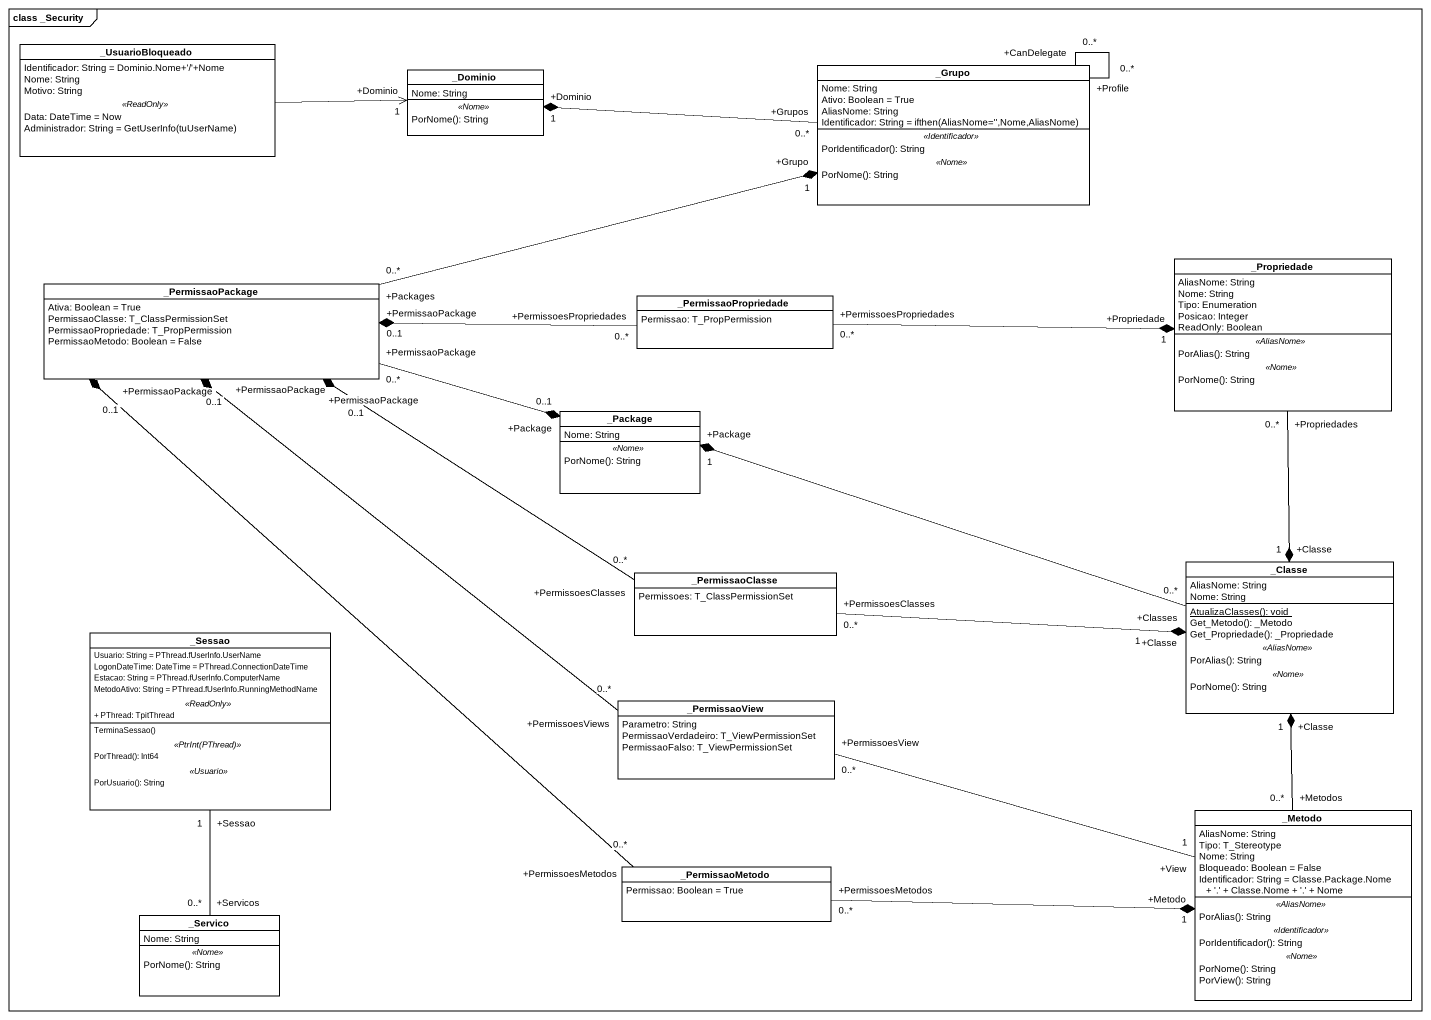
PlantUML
@startuml
mainframe class _Security
hide circle
hide empty members
skinparam classAttributeIconSize 0
class "_UsuarioBloqueado" as UsuarioBloqueado {
  Identificador: String = Dominio.Nome+'/'+Nome
  Nome: String
  Motivo: String
  .. <<ReadOnly>> ..
  Data: DateTime = Now
  {field} Administrador: String = GetUserInfo(tuUserName)
}
class "_Dominio" as Dominio {
  Nome: String
  .. <<Nome>> ..
  PorNome(): String
}
class "_Grupo" as Grupo {
  Nome: String
  Ativo: Boolean = True
  AliasNome: String
  {field} Identificador: String = ifthen(AliasNome='',Nome,AliasNome)
  .. <<Identificador>> ..
  PorIdentificador(): String
  .. <<Nome>> ..
  PorNome(): String
}
class "_PermissaoPackage" as PermissaoPackage {
  Ativa: Boolean = True
  PermissaoClasse: T_ClassPermissionSet
  PermissaoPropriedade: T_PropPermission
  PermissaoMetodo: Boolean = False
}
class "_Propriedade" as Propriedade {
  AliasNome: String
  Nome: String
  Tipo: Enumeration
  Posicao: Integer
  ReadOnly: Boolean
  .. <<AliasNome>> ..
  PorAlias(): String
  .. <<Nome>> ..
  PorNome(): String
}
class "_PermissaoPropriedade" as PermissaoPropriedade {
  Permissao: T_PropPermission
}
class "_Package" as Package_ {
  Nome: String
  .. <<Nome>> ..
  PorNome(): String
}
class "_Classe" as Classe {
  AliasNome: String
  Nome: String
  --
  {static} AtualizaClasses(): void
  Get_Metodo(): _Metodo
  Get_Propriedade(): _Propriedade
  .. <<AliasNome>> ..
  PorAlias(): String
  .. <<Nome>> ..
  PorNome(): String
}
class "_PermissaoClasse" as PermissaoClasse {
  Permissoes: T_ClassPermissionSet
}
class "_Sessao" as Sessao {
  Usuario: String = PThread.fUserInfo.UserName
  LogonDateTime: DateTime = PThread.ConnectionDateTime
  Estacao: String = PThread.fUserInfo.ComputerName
  MetodoAtivo: String = PThread.fUserInfo.RunningMethodName
  .. <<ReadOnly>> ..
  + PThread: TpitThread
  --
  TerminaSessao()
  .. <<PtrInt(PThread)>> ..
  PorThread(): Int64
  .. <<Usuario>> ..
  PorUsuario(): String
}
class "_PermissaoView" as PermissaoView {
  Parametro: String
  PermissaoVerdadeiro: T_ViewPermissionSet
  PermissaoFalso: T_ViewPermissionSet
}
class "_Metodo" as Metodo {
  AliasNome: String
  Tipo: T_Stereotype
  Nome: String
  Bloqueado: Boolean = False
  Identificador: String = Classe.Package.Nome + '.' + Classe.Nome + '.' + Nome
  .. <<AliasNome>> ..
  PorAlias(): String
  .. <<Identificador>> ..
  PorIdentificador(): String
  .. <<Nome>> ..
  PorNome(): String
  PorView(): String
}
class "_PermissaoMetodo" as PermissaoMetodo {
  Permissao: Boolean = True
}
class "_Servico" as Servico {
  Nome: String
  .. <<Nome>> ..
  PorNome(): String
}
Dominio "+Dominio\n1" <-left- UsuarioBloqueado
Dominio "+Dominio\n1" *-right- "+Grupos\n0..*" Grupo
Grupo "+Profile\n0..*" -- "+CanDelegate\n0..*" Grupo
Grupo "+Grupo\n1" *-left- "+Packages\n0..*" PermissaoPackage
PermissaoPackage "+PermissaoPackage\n0..1" *-right- "+PermissoesPropriedades\n0..*" PermissaoPropriedade
PermissaoPackage "+PermissaoPackage\n0..*" -right-* "+Package\n0..1" Package_
PermissaoPackage "+PermissaoPackage\n0..1" *-- "+PermissoesViews\n0..*" PermissaoView
PermissaoPackage "+PermissaoPackage\n0..1" *-- "+PermissoesMetodos\n0..*" PermissaoMetodo
Propriedade "+Propriedades\n0..*" --* "+Classe\n1" Classe
PermissaoPropriedade "+PermissoesPropriedades\n0..*" -right-* "+Propriedade\n1" Propriedade
Package_ "+Package\n1" *-right- "+Classes\n0..*" Classe
PermissaoClasse "+PermissoesClasses\n0..*" -left-* "+PermissaoPackage\n0..1" PermissaoPackage
PermissaoClasse "+PermissoesClasses\n0..*" -right-* "+Classe\n1" Classe
Sessao "+Sessao\n1" -- "+Servicos\n0..*" Servico
PermissaoView "+PermissoesView\n0..*" -right- "+View\n1" Metodo
Metodo "+Metodos\n0..*" -up-* "+Classe\n1" Classe
PermissaoMetodo "+PermissoesMetodos\n0..*" -right-* "+Metodo\n1" Metodo
@enduml
